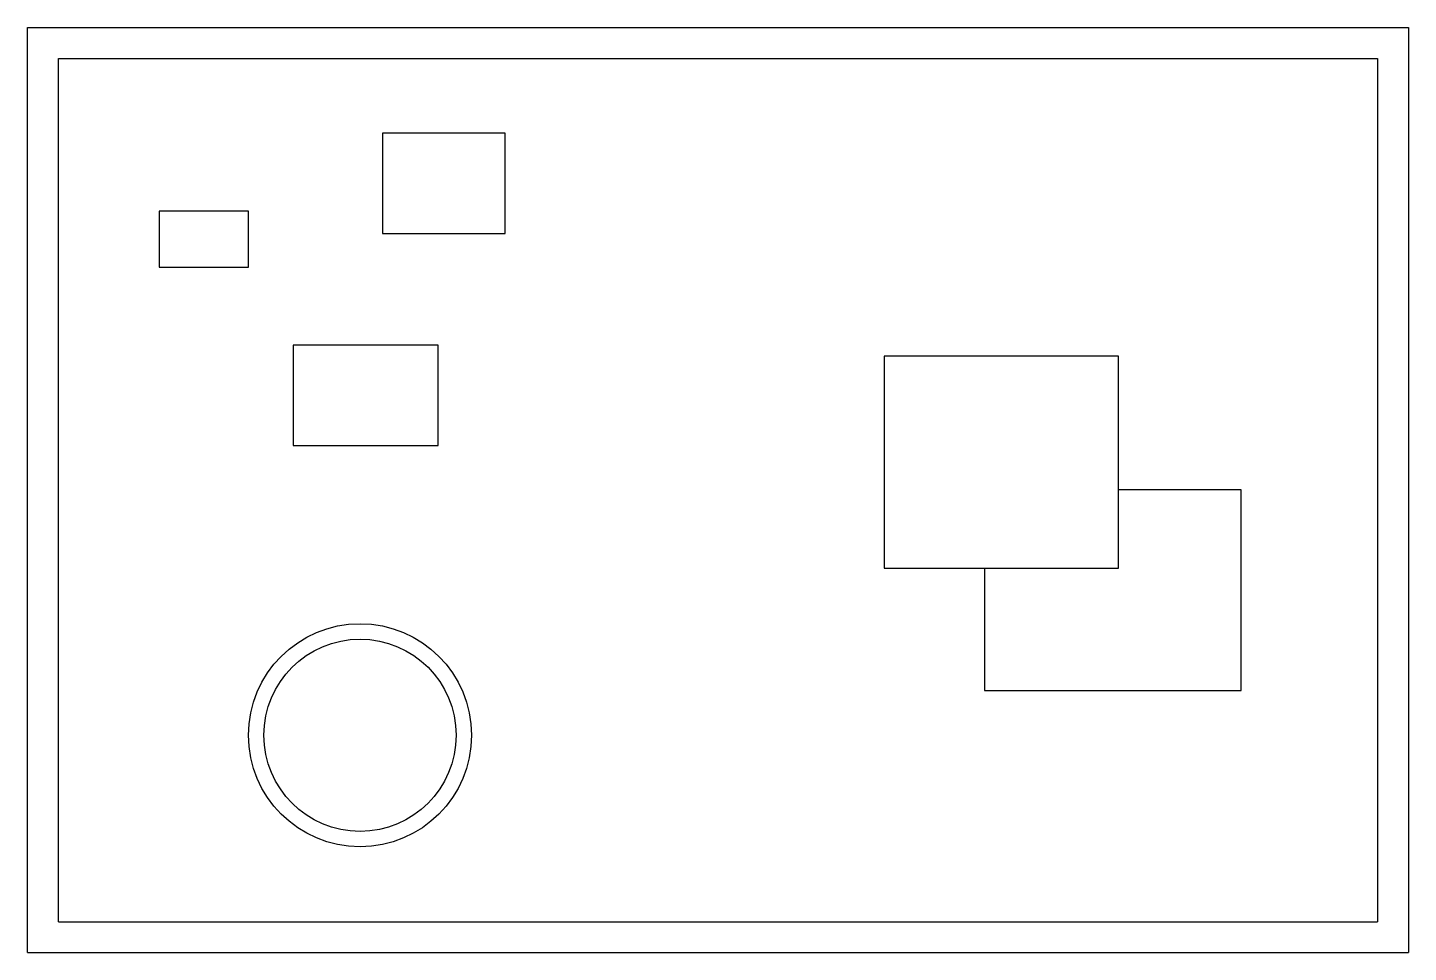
# Model space of a CAD drawing. Extents: x 8.293 to 9.188, y 7.785 to 8.385.
import ezdxf

# ---------------------------------------------------------------- set-up
doc = ezdxf.new("R2010")
doc.units = 0
doc.layers.get('0').update_dxf_attribs({"linetype": 'CONTINUOUS'})

msp = doc.modelspace()

# ---------------------------------------------------------------- linework, layer by layer
at = {"color": 0}
for p, q in [((8.29256, 8.38507), (9.18846, 8.38507)), ((8.29256, 7.78507), (8.29256, 8.38507)), ((9.18846, 8.38507), (9.18846, 7.78507)), ((8.31256, 8.36507), (9.16846, 8.36507)), ((8.31256, 7.80498), (8.31256, 8.36507)), ((9.16846, 8.36507), (9.16846, 7.80498)), ((8.60232, 8.3165), (8.52272, 8.3165)), ((8.52272, 8.3165), (8.52272, 8.25141)), ((8.60232, 8.25141), (8.60232, 8.3165)), ((8.43589, 8.26588), (8.378, 8.26588)), ((8.378, 8.26588), (8.378, 8.22971)), ((8.43589, 8.22971), (8.43589, 8.26588)), ((8.52272, 8.25141), (8.60232, 8.25141)), ((8.378, 8.22971), (8.43589, 8.22971)), ((8.46483, 8.17909), (8.46483, 8.114)), ((8.5589, 8.17909), (8.46483, 8.17909)), ((8.5589, 8.114), (8.5589, 8.17909)), ((9.00032, 8.17186), (8.84835, 8.17186)), ((8.84835, 8.17186), (8.84835, 8.03444)), ((9.00032, 8.03444), (9.00032, 8.17186)), ((8.46483, 8.114), (8.5589, 8.114)), ((9.07991, 8.08507), (9.00032, 8.08507)), ((9.07991, 7.95489), (9.07991, 8.08507)), ((8.84835, 8.03444), (9.00032, 8.03444)), ((8.91348, 8.03444), (8.91348, 7.95489)), ((8.91348, 7.95489), (9.07991, 7.95489)), ((8.31256, 7.80498), (9.16846, 7.80498)), ((8.29256, 7.78507), (9.18846, 7.78507))]:
    msp.add_line(p, q, dxfattribs=at)
for radius in [0.07236, 0.06236]:
    msp.add_circle((8.50825, 7.92596), radius, dxfattribs=at)

doc.saveas('drawing.dxf')
